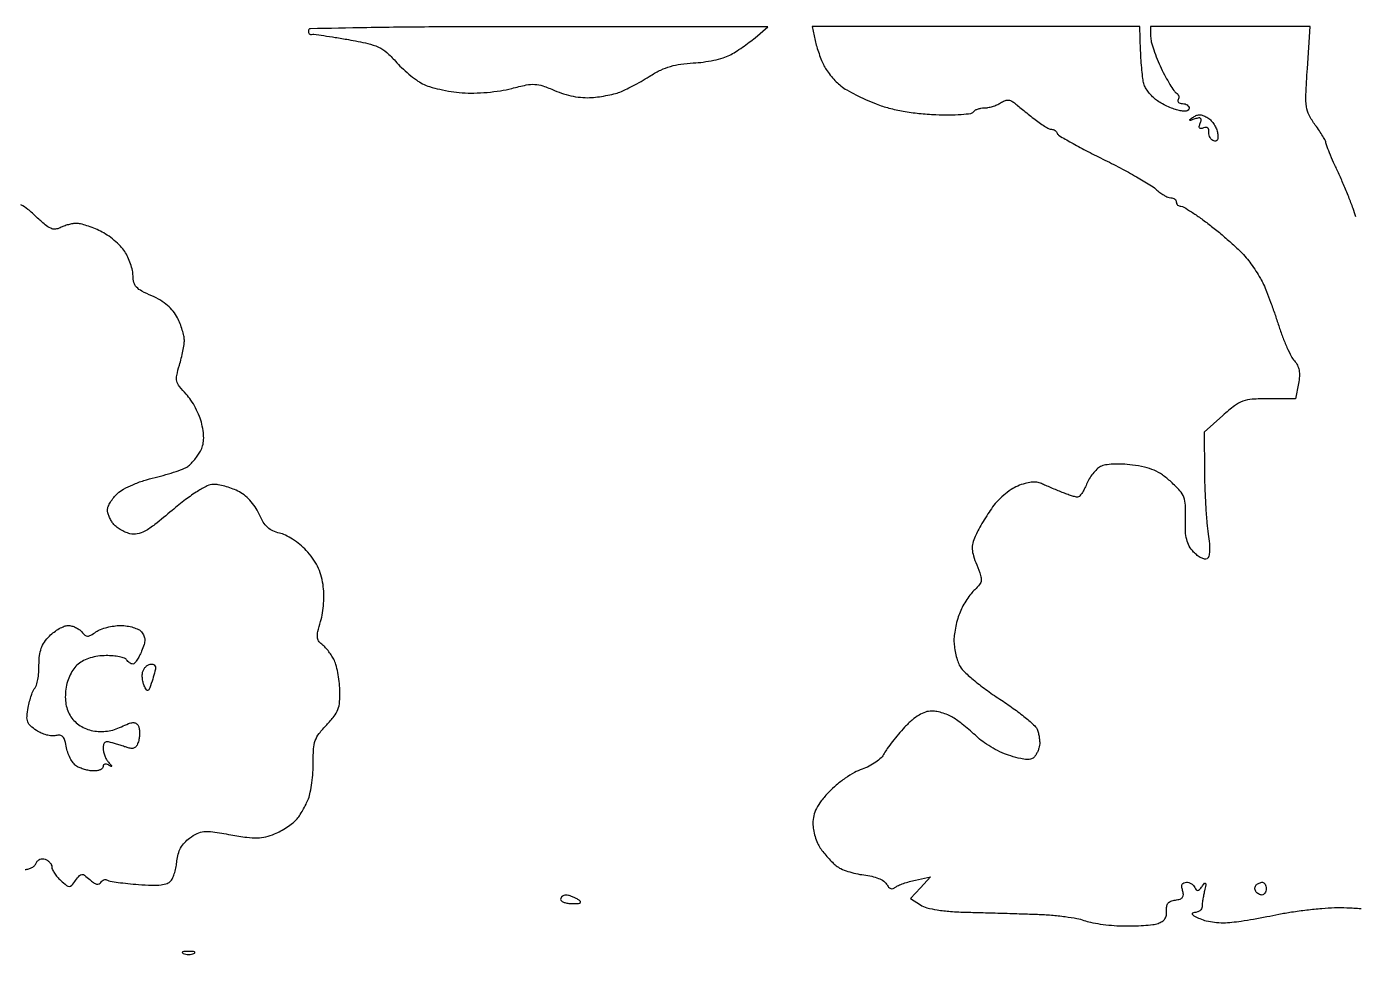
# Model space of a CAD drawing. Extents: x 0 to 102, y 0 to 135.
# Drawn here: x 24.8 to 51.09, y 117.01 to 135.36 of the extents above; entities that cross this region are included whole.
import ezdxf

# ---------------------------------------------------------------- set-up
doc = ezdxf.new("R2010")
doc.units = 0
doc.header["$MEASUREMENT"] = 0

msp = doc.modelspace()

# ---------------------------------------------------------------- linework, layer by layer
for points in [[(34.91865, 135.356958, 0.001248), (32.933394, 135.35333, 0.003403), (31.528602, 135.337696, 0.000642), (30.411394, 135.316223, 0.408221), (30.3714, 135.2754, 0.075998), (30.376171, 135.244193, 0.10916), (30.390038, 135.220021, 0.13039), (30.4107, 135.206686, 0.136881), (30.43485, 135.205677, -0.090203), (30.480788, 135.207993, -0.002616), (30.674842, 135.181682, -0.005195), (30.903546, 135.147026, -0.003546), (31.162743, 135.103102, -0.011256), (31.547283, 135.026164, -0.052383), (31.761424, 134.954092, -0.072728), (31.921033, 134.850766, -0.034853), (32.093343, 134.677069, 0.023726), (32.215139, 134.548707, 0.017507), (32.361236, 134.418177, 0.017775), (32.508349, 134.304324, 0.037396), (32.631567, 134.229062, 0.045273), (32.771072, 134.172842, 0.017446), (32.973123, 134.119586, 0.017106), (33.197578, 134.07674, 0.02022), (33.412263, 134.052165, 0.023294), (33.64858, 134.045793, 0.016932), (33.911268, 134.059855, 0.017014), (34.170272, 134.091445, 0.024858), (34.395209, 134.138237, -0.013479), (34.684027, 134.205207, -0.062629), (34.854358, 134.218142, -0.071313), (35.012024, 134.187545, -0.020604), (35.243422, 134.096389, 0.029516), (35.423144, 134.029262, 0.027678), (35.613396, 133.982078, 0.02841), (35.801957, 133.957244, 0.036694), (35.97651, 133.957105, 0.017845), (36.130768, 133.973869, 0.013815), (36.297321, 134.002727, 0.01403), (36.451428, 134.038364, 0.032365), (36.564237, 134.075749, 0.020632), (36.676487, 134.126685, 0.007569), (36.830823, 134.207501, 0.007488), (36.996999, 134.300997, 0.008908), (37.150841, 134.394322, -0.030635), (37.34433, 134.50049, -0.038188), (37.535866, 134.573516, -0.036497), (37.743263, 134.618797, -0.024489), (37.984981, 134.641348, 0.022223), (38.185486, 134.659138, 0.019071), (38.394242, 134.695203, 0.0195), (38.581423, 134.742641, 0.050951), (38.709678, 134.795213, 0.018417), (38.823109, 134.861318, 0.009576), (38.959821, 134.951601, 0.009509), (39.096825, 135.049784, 0.014297), (39.2121, 135.141003), (39.4659, 135.353915)], [(48.171573, 133.553603, -0.062488), (48.235778, 133.498311, -0.041776), (48.294657, 133.421104, -0.041775), (48.339885, 133.335181, -0.062476), (48.362996, 133.253655, -0.034586), (48.369782, 133.171379, -0.11918), (48.35797, 133.119553, -0.221764), (48.329177, 133.0966, -0.144899), (48.286024, 133.098814, -0.104547), (48.246198, 133.123088, -0.075587), (48.214057, 133.164146, -0.071764), (48.19425, 133.215209, -0.076895), (48.190335, 133.268565, 0.077049), (48.186582, 133.319491, 0.166047), (48.166068, 133.352472, 0.176343), (48.130706, 133.364829, 0.0886), (48.083626, 133.35579, -0.060225), (48.033547, 133.343211, -0.27816), (48.007358, 133.354806, -0.209625), (48.000814, 133.387403, -0.037834), (48.01896, 133.44804, 0.04269), (48.037975, 133.513899, 0.276515), (48.026805, 133.545099, 0.224041), (47.991115, 133.554085, 0.030117), (47.914169, 133.534079, -0.003926), (47.825007, 133.505838, -0.30486), (47.811455, 133.509926, -0.429572), (47.812911, 133.521472, -0.004858), (47.883102, 133.572026, -0.07076), (47.950718, 133.606643, -0.099242), (48.017756, 133.615684, -0.087105), (48.089469, 133.598321, -0.043732)], [(25.619596, 123.516, -0.065522), (25.689513, 123.506798, -0.044433), (25.765051, 123.47918, -0.044424), (25.834542, 123.438639, -0.065384), (25.88631, 123.390655, 0.046418), (25.950394, 123.326583, 0.174885), (26.00298, 123.307609, 0.131452), (26.064841, 123.324159, 0.022054), (26.169293, 123.390655, -0.061307), (26.259837, 123.438782, -0.028697), (26.386512, 123.47918, -0.02791), (26.525952, 123.506797, -0.034945), (26.657465, 123.516, -0.036664), (26.784212, 123.506693, -0.037605), (26.907139, 123.478976, -0.040467), (27.009832, 123.438217, -0.105223), (27.071937, 123.389176, -0.069929), (27.118862, 123.313168, -0.103672), (27.134887, 123.236809, -0.075351), (27.120741, 123.14332, -0.023032), (27.072032, 123.008476, -0.021787), (27.026696, 122.911238, -0.030598), (26.977393, 122.829176, -0.031051), (26.930654, 122.769481, -0.214305), (26.897529, 122.7546, -0.100124), (26.867164, 122.760742, -0.052191), (26.833196, 122.779451, -0.048933), (26.801043, 122.806839, -0.053528), (26.7759, 122.8392, 0.176889), (26.734396, 122.871884, 0.029641), (26.634822, 122.898122, 0.029314), (26.50865, 122.915873, 0.022278), (26.369057, 122.920985, 0.033133), (26.206605, 122.908912, 0.038673), (26.05558, 122.8755, 0.041886), (25.923128, 122.822787, 0.058117), (25.816261, 122.752986, 0.061106), (25.731371, 122.662599, 0.043879), (25.659565, 122.543962, 0.041379), (25.605635, 122.406494, 0.039475), (25.574033, 122.259842, 0.032054), (25.562881, 122.099055, 0.0467), (25.575384, 121.957618, 0.050718), (25.612453, 121.83008, 0.048999), (25.674752, 121.711031, 0.057888), (25.754371, 121.615672, 0.04871), (25.858214, 121.534725, 0.047313), (25.979051, 121.473311, 0.047591), (26.109044, 121.435853, 0.040474), (26.251245, 121.420933, 0.040248), (26.394264, 121.429067, 0.039936), (26.535178, 121.460149, 0.038543), (26.671113, 121.513495, -0.016752), (26.813293, 121.576566, -0.077779), (26.900507, 121.596874, -0.151945), (26.959403, 121.583204, -0.133523), (27.00374, 121.537997, -0.083286), (27.023333, 121.48331, -0.035884), (27.03156, 121.406055, -0.034236), (27.028648, 121.320681, -0.038329), (27.01399, 121.239745, -0.048202), (26.982028, 121.152752, -0.131549), (26.939647, 121.103448, -0.153146), (26.882735, 121.08614, -0.073516), (26.806549, 121.09808, 0.000263), (26.734031, 121.120648, 0.000146), (26.645578, 121.148095, 0.000146), (26.556017, 121.175829, 0.000235), (26.4798, 121.199367, 0.044651), (26.396996, 121.217001, 0.176024), (26.347015, 121.205409, 0.194888), (26.319186, 121.165546, 0.056189), (26.3106, 121.089387, 0.05472), (26.31833, 121.018965, 0.036803), (26.341664, 120.941403, 0.036989), (26.375841, 120.868759, 0.058688), (26.41635, 120.813309, -0.004358), (26.473449, 120.750707, -0.184745), (26.4798, 120.734105, -0.561535), (26.471737, 120.729189, -0.009535), (26.41635, 120.759082, 0.065956), (26.375868, 120.775356, 0.132257), (26.341664, 120.77493, 0.182297), (26.319205, 120.758344, 0.144512), (26.3106, 120.729193, -0.187184), (26.297329, 120.694986, -0.089463), (26.259264, 120.665918, -0.069289), (26.202716, 120.646209, -0.049292), (26.135838, 120.6396, -0.03925), (26.057306, 120.645774, -0.02338), (25.965413, 120.664753, -0.023315), (25.87505, 120.692413, -0.03695), (25.801079, 120.725228, -0.096412), (25.735874, 120.778349, -0.043159), (25.672365, 120.869473, -0.040587), (25.61988, 120.980589, -0.043705), (25.587582, 121.096031, 0.023471), (25.553215, 121.241251, 0.111742), (25.512433, 121.315571, 0.186529), (25.455418, 121.345076, 0.091379), (25.372591, 121.338975, -0.089422), (25.295039, 121.33296, -0.039977), (25.193998, 121.351437, -0.037899), (25.087387, 121.388736, -0.041958), (24.991391, 121.440703, -0.038453), (24.873644, 121.531505, -0.123818), (24.818971, 121.613047, -0.106987), (24.805162, 121.71778, -0.024899), (24.828624, 121.894681, -0.01792), (24.856154, 122.01926, -0.019883), (24.891757, 122.13724, -0.019673), (24.929832, 122.234774, -0.089996), (24.963583, 122.28507, 0.127041), (24.99388, 122.338254, 0.023172), (25.018683, 122.449821, 0.023606), (25.035877, 122.586426, 0.019505), (25.0416, 122.733065, -0.029008), (25.052513, 122.92101, -0.057666), (25.086643, 123.065991, -0.064295), (25.149859, 123.188969, -0.045573), (25.249255, 123.308345, -0.035064), (25.340721, 123.38781, -0.033555), (25.4437, 123.455001, -0.0354), (25.542664, 123.501623, -0.092636)], [(27.268222, 122.7546, -0.155151), (27.320461, 122.73799, -0.222401), (27.344123, 122.696415, -0.08321), (27.337053, 122.614688, -0.012669), (27.292027, 122.456717, -0.007501), (27.234774, 122.28279, -0.143912), (27.202066, 122.236865, -0.441595), (27.16952, 122.242305, -0.038363), (27.124606, 122.325146, -0.047564), (27.099889, 122.398487, -0.037583), (27.086967, 122.481253, -0.038771), (27.086789, 122.560615, -0.072915), (27.100801, 122.623029, -0.071172), (27.128838, 122.673328, -0.063614), (27.170807, 122.715951, -0.066838), (27.219748, 122.744796, -0.10011)], [(49.2513, 118.44, -0.17482), (49.278202, 118.430297, -0.093122), (49.301091, 118.402723, -0.073362), (49.316581, 118.361649, -0.053595), (49.3218, 118.3131, -0.06085), (49.315872, 118.264574, -0.079459), (49.298415, 118.223477, -0.097386), (49.272555, 118.195963, -0.156819), (49.242193, 118.1862, -0.079017), (49.208409, 118.191572, -0.05339), (49.172754, 118.207585, -0.052641), (49.140701, 118.23115, -0.069632), (49.117593, 118.259, -0.081757), (49.10447, 118.290886, -0.074868), (49.101708, 118.326307, -0.077739), (49.109425, 118.359744, -0.101199), (49.1267, 118.3859, -0.055296), (49.152582, 118.406613, -0.038722), (49.185617, 118.424108, -0.039128), (49.220355, 118.436061, -0.063383)], [(35.46855, 118.184905, 0.078662), (35.428154, 118.179016, 0.091624), (35.393864, 118.160968, 0.102154), (35.37095, 118.133762, 0.124732), (35.3628, 118.1016, 0.242407), (35.379465, 118.069245, 0.069028), (35.431141, 118.042232, 0.052836), (35.506339, 118.023967, 0.03458), (35.59545, 118.018295, 0.011096), (35.713969, 118.021586, 0.155556), (35.753392, 118.036362, 0.461139), (35.754339, 118.060368, 0.043106), (35.7012, 118.1016, 0.032032), (35.644859, 118.133092, 0.025456), (35.580513, 118.159899, 0.026113), (35.518092, 118.178637, 0.056852)], [(28.0026, 117.073042, 0.017491), (27.927184, 117.070403, 0.078554), (27.884292, 117.060507, 0.447206), (27.879136, 117.046215, 0.174857), (27.89685, 117.030371, 0.057986), (27.945073, 117.017145, 0.037979), (28.0026, 117.012769, 0.037979), (28.060127, 117.017145, 0.057986), (28.10835, 117.030371, 0.174857), (28.126064, 117.046215, 0.447206), (28.120908, 117.060507, 0.078554), (28.078016, 117.070403, 0.017491)]]:
    msp.add_lwpolyline(points, format="xyb", close=True)
for points in [[(51.098974, 131.5953, 0.017014), (51.044127, 131.761789, 0.006427), (50.956615, 131.990731, 0.006357), (50.85496, 132.237557, 0.007706), (50.753161, 132.466249, -0.004291), (50.658541, 132.674964, -0.006192), (50.578745, 132.861268, -0.003434), (50.514578, 133.019428, -0.094921), (50.5062, 133.063162, 0.125699), (50.496304, 133.101906, 0.010463), (50.444248, 133.192592, 0.013439), (50.376078, 133.299204, 0.009964), (50.295299, 133.413388, -0.040521), (50.175374, 133.606971, -0.083784), (50.121853, 133.776115, -0.045703), (50.110574, 134.011204, -0.005509), (50.138816, 134.529624), (50.193234, 135.36), (48.615417, 135.36), (47.0376, 135.36), (47.0376, 135.164333, 0.063932), (47.050841, 135.0612, 0.016294), (47.098804, 134.899274, 0.016337), (47.166199, 134.716477, 0.015897), (47.245953, 134.536771, 0.010832), (47.332257, 134.367351, 0.013892), (47.419284, 134.215564, 0.011753), (47.497827, 134.09353, 0.105852), (47.543433, 134.049792, -0.087105), (47.573773, 134.022785, -0.094316), (47.592081, 133.987755, -0.100172), (47.595614, 133.950225, -0.112407), (47.583887, 133.915954, 0.153598), (47.576302, 133.886092, 0.191518), (47.588255, 133.860334, 0.129571), (47.620114, 133.842924, 0.06068), (47.667107, 133.8372, -0.069377), (47.717517, 133.830172, -0.085453), (47.760256, 133.809655, -0.100013), (47.788833, 133.779187, -0.139398), (47.799, 133.743429, -0.222946), (47.782692, 133.708673, -0.131911), (47.740253, 133.689155, -0.074236), (47.670586, 133.687724, -0.029571), (47.576451, 133.705514, -0.031062), (47.476735, 133.737236, -0.017684), (47.360425, 133.787164, -0.017609), (47.246443, 133.845934, -0.027719), (47.153562, 133.905035, -0.041693), (47.073219, 133.97346, -0.032135), (46.997472, 134.060216, -0.032979), (46.936905, 134.15115, -0.064148), (46.903518, 134.231569, -0.033863), (46.883406, 134.331973, -0.008313), (46.864343, 134.499397, -0.008475), (46.848912, 134.692379, -0.008376), (46.839956, 134.886532), (46.8261, 135.358626), (43.583428, 135.359313), (40.340756, 135.36), (40.399967, 135.08505, 0.018738), (40.430979, 134.963386, 0.012043), (40.475572, 134.82472, 0.012104), (40.525846, 134.690926, 0.022155), (40.574199, 134.58492, 0.036433), (40.634092, 134.486144, 0.020402), (40.720119, 134.375003, 0.020267), (40.816708, 134.26923, 0.030938), (40.909431, 134.186521, 0.036202), (41.026482, 134.107444, 0.012547), (41.205788, 134.010261, 0.012389), (41.409369, 133.912719, 0.014089), (41.609071, 133.829729, 0.02694), (41.860188, 133.748788, 0.02025), (42.143665, 133.686155, 0.018845), (42.453591, 133.642709, 0.015844), (42.784405, 133.619547, 0.010953), (43.054647, 133.615138, 0.016427), (43.29038, 133.624205, 0.011354), (43.481702, 133.642243, 0.229011), (43.529648, 133.672769, -0.116781), (43.560328, 133.703407, -0.049091), (43.613066, 133.72915, -0.044989), (43.677428, 133.746691, -0.044069), (43.744341, 133.7526, 0.047128), (43.819043, 133.759657, 0.026762), (43.907281, 133.781427, 0.026514), (43.994597, 133.813142, 0.039226), (44.066832, 133.850733, -0.041029), (44.148493, 133.892857, -0.0977), (44.215139, 133.906328, -0.111341), (44.276386, 133.892817, -0.063588), (44.340634, 133.852008, 0.002474), (44.402789, 133.800923, 0.00068), (44.50117, 133.7211, 0.000687), (44.612912, 133.630941, 0.000717), (44.723313, 133.542375, 0.014604), (44.831502, 133.460902, 0.018296), (44.93659, 133.392103, 0.016686), (45.027364, 133.341362, 0.119651), (45.075813, 133.3296, -0.084849), (45.110982, 133.323589, -0.06814), (45.145178, 133.306017, -0.068456), (45.173245, 133.280005, -0.08744), (45.1905, 133.249319, 0.17734), (45.227294, 133.204633, 0.004172), (45.466358, 133.06693, 0.008703), (45.754043, 132.910946, 0.005735), (46.089992, 132.741155, -0.006739), (46.436858, 132.564972, -0.008063), (46.758514, 132.389426, -0.007074), (47.024479, 132.233646, -0.051552), (47.142295, 132.144636, 0.02765), (47.219744, 132.080095, 0.028924), (47.302724, 132.025537, 0.030191), (47.379446, 131.987197, 0.101108), (47.434252, 131.976, -0.07466), (47.476644, 131.969635, -0.088576), (47.512609, 131.951149, -0.100668), (47.536652, 131.923662, -0.130232), (47.5452, 131.8914, 0.106773), (47.552172, 131.859122, 0.099449), (47.571939, 131.831651, 0.095949), (47.601477, 131.813235, 0.091807), (47.636226, 131.8068, -0.136749), (47.692697, 131.791061, -0.00806), (47.844933, 131.695671, -0.011684), (48.023931, 131.573414, -0.008314), (48.218895, 131.428489, -0.010182), (48.423183, 131.264564, -0.008864), (48.630447, 131.084856, -0.008949), (48.812171, 130.915586, -0.025871), (48.929531, 130.789921, -0.01904), (49.022437, 130.670566, -0.012478), (49.120631, 130.526543, -0.012558), (49.209376, 130.381254, -0.023455), (49.272564, 130.258782, -0.014733), (49.33197, 130.118255, -0.004819), (49.411387, 129.907809, -0.004797), (49.495115, 129.672327, -0.0054), (49.570969, 129.444368, 0.01329), (49.647756, 129.225206, 0.014367), (49.734264, 129.016131, 0.013981), (49.818345, 128.841629, 0.064739), (49.882016, 128.749801, -0.066409), (49.942243, 128.66232, -0.073507), (49.97487, 128.565031, -0.060899), (49.981338, 128.447913, -0.029751), (49.962516, 128.299283), (49.906333, 127.9998), (49.371147, 127.9998, 0.015678), (49.045453, 127.989585, 0.071505), (48.860406, 127.951018, 0.07572), (48.698814, 127.862868, 0.018838), (48.46553, 127.671029), (48.0951, 127.342258), (48.102332, 126.550079, 0.006859), (48.109987, 126.215059, 0.00592), (48.127017, 125.863494, 0.005968), (48.15004, 125.545064, 0.017179), (48.176211, 125.325188, -0.015106), (48.199873, 125.133174, -0.035054), (48.20311, 124.988171, -0.047179), (48.188509, 124.886072, -0.19774), (48.152873, 124.836863, -0.19491), (48.105887, 124.828866, -0.06204), (48.037673, 124.853021, -0.051226), (47.960983, 124.901813, -0.037965), (47.887068, 124.969967, -0.058236), (47.801118, 125.086942, -0.068824), (47.750245, 125.214345, -0.051146), (47.72697, 125.379175, -0.017687), (47.726319, 125.61986, 0.017544), (47.725647, 125.897672, 0.083234), (47.693603, 126.052891, 0.091495), (47.61406, 126.182004, 0.02359), (47.440924, 126.356388, 0.032209), (47.270143, 126.493766, 0.050521), (47.10602, 126.586017, 0.047309), (46.918979, 126.647289, 0.024436), (46.676287, 126.689738, 0.018465), (46.475039, 126.707366, 0.0252), (46.293008, 126.707377, 0.028138), (46.142665, 126.69129, 0.08232), (46.044261, 126.657899, 0.070238), (45.972292, 126.605245, 0.032453), (45.894439, 126.518951, 0.031345), (45.82304, 126.416024, 0.037794), (45.769939, 126.311033, -0.021833), (45.724029, 126.212586, -0.030651), (45.67408, 126.129503, -0.03113), (45.626716, 126.06908, -0.214118), (45.593117, 126.054, -0.065199), (45.552437, 126.059327, -0.010022), (45.473918, 126.081946, -0.011048), (45.381886, 126.11271, -0.00939), (45.286131, 126.149134, -0.002802), (45.183047, 126.191249, -0.002037), (45.068832, 126.239208, -0.002058), (44.960838, 126.285598, -0.004516), (44.87868, 126.322177, 0.075756), (44.784351, 126.348964, 0.056621), (44.676121, 126.3503, 0.046759), (44.551439, 126.325774, 0.027031), (44.407318, 126.274512, 0.051076), (44.276231, 126.203266, 0.027484), (44.130181, 126.091114, 0.027074), (43.992449, 125.959168, 0.038046), (43.885912, 125.826519, 0.009774), (43.793907, 125.686412, 0.007805), (43.700092, 125.531978, 0.007902), (43.617716, 125.386246, 0.019707), (43.563484, 125.276584, 0.045176), (43.518505, 125.145084, 0.074277), (43.507841, 125.028221, 0.060205), (43.531391, 124.896978, 0.020703), (43.595705, 124.714705, -0.012543), (43.673133, 124.506176, -0.102342), (43.685888, 124.405861, -0.152355), (43.654313, 124.326783, -0.038258), (43.557661, 124.224839, 0.042758), (43.483227, 124.144902, 0.020356), (43.401081, 124.030708, 0.020009), (43.324396, 123.903608, 0.026778), (43.265916, 123.782336, 0.027421), (43.219972, 123.652845, 0.018418), (43.181225, 123.500653, 0.018578), (43.154554, 123.350076, 0.034552), (43.146, 123.226435, 0.032001), (43.153639, 123.107208, 0.020736), (43.176949, 122.970941, 0.020853), (43.210955, 122.83919, 0.036677), (43.251359, 122.734278, 0.091074), (43.333453, 122.619911, 0.016862), (43.526856, 122.445838, 0.017317), (43.773271, 122.252813, 0.013952), (44.050584, 122.062293, -0.012541), (44.320397, 121.878045, -0.016369), (44.557063, 121.69552, -0.01399), (44.74275, 121.533424, -0.12736), (44.800403, 121.443832, -0.026678), (44.820568, 121.369553, -0.020478), (44.834862, 121.286682, -0.020877), (44.841825, 121.20786, -0.045332), (44.839139, 121.1472, -0.04303), (44.826595, 121.091328, -0.026488), (44.802844, 121.028197, -0.026465), (44.772493, 120.967805, -0.042294), (44.73976, 120.920282, -0.142319), (44.678904, 120.878617, -0.088473), (44.592624, 120.866359, -0.050598), (44.465875, 120.883765, -0.01369), (44.270055, 120.936898, -0.032426), (44.102504, 120.999422, -0.021586), (43.919242, 121.0914, -0.02176), (43.748448, 121.196547, -0.039191), (43.620006, 121.29908, 0.009574), (43.504202, 121.403319, 0.007221), (43.373166, 121.513532, 0.007306), (43.246967, 121.613564, 0.016715), (43.148326, 121.684315, 0.042693), (43.051172, 121.737826, 0.028194), (42.931874, 121.782967, 0.028373), (42.80998, 121.813915, 0.048013), (42.705202, 121.824, 0.078753), (42.582192, 121.804504, 0.056147), (42.454991, 121.746699, 0.045039), (42.319256, 121.647997, 0.024166), (42.170014, 121.504127, 0.012206), (42.047232, 121.367202, 0.011148), (41.927408, 121.220319, 0.011232), (41.826269, 121.084344, 0.035254), (41.767138, 120.987155, -0.082188), (41.703867, 120.902195, -0.03782), (41.59724, 120.814, -0.035568), (41.466251, 120.734703, -0.037064), (41.3271, 120.676009, 0.046732), (41.174728, 120.608245, 0.023101), (40.994913, 120.495998, 0.0227), (40.817675, 120.361362, 0.030739), (40.67145, 120.223357, 0.022027), (40.520601, 120.047429, 0.047848), (40.424793, 119.89767, 0.059518), (40.372098, 119.755353, 0.058998), (40.3542, 119.6042, 0.043114), (40.3648, 119.481493, 0.029096), (40.396925, 119.344615, 0.029351), (40.443892, 119.214897, 0.050424), (40.499648, 119.114474, 0.019312), (40.567718, 119.024226, 0.012799), (40.652355, 118.925841, 0.01289), (40.739614, 118.834365, 0.024354), (40.815257, 118.766053, 0.065742), (40.90643, 118.709586, 0.025365), (41.045286, 118.655329, 0.024587), (41.203728, 118.611031, 0.027812), (41.359386, 118.584655, -0.027609), (41.517756, 118.557887, -0.04027), (41.652772, 118.515656, -0.047633), (41.755256, 118.462453, -0.122244), (41.812006, 118.401961, 0.054947), (41.852542, 118.345179, 0.128202), (41.895732, 118.31651, 0.157027), (41.941479, 118.315618, 0.096571), (41.989579, 118.34094, -0.065984), (42.046792, 118.375651, -0.017422), (42.146421, 118.415296, -0.017371), (42.263986, 118.452844, -0.017051), (42.3846, 118.482399), (42.6807, 118.544335), (42.482356, 118.330156), (42.284012, 118.115976), (42.482356, 117.990194, 0.078127), (42.610317, 117.934696, 0.024709), (42.814834, 117.892412, 0.020878), (43.078514, 117.862563, 0.011808), (43.3998, 117.847337, -0.000916), (43.724228, 117.839038, -0.000563), (44.106474, 117.828129, -0.000564), (44.484703, 117.816482, -0.001007), (44.7957, 117.805927, -0.011572), (45.072753, 117.789539, -0.01198), (45.345556, 117.760463, -0.011757), (45.580172, 117.724127, -0.049466), (45.717152, 117.685327, 0.043974), (45.845816, 117.647355, 0.014218), (46.041732, 117.613592, 0.014055), (46.262767, 117.588259, 0.015332), (46.478552, 117.576305, 0.011674), (46.690208, 117.576023, 0.012146), (46.898862, 117.585691, 0.011906), (47.078592, 117.602709, 0.050697), (47.183749, 117.626172, 0.061332), (47.266253, 117.66535, 0.101719), (47.32143, 117.718703, 0.105783), (47.349761, 117.787884, 0.070514), (47.352949, 117.873774, -0.061817), (47.354699, 117.962195, -0.136953), (47.381692, 118.023382, -0.131303), (47.437413, 118.06333, -0.05471), (47.52773, 118.086543, 0.04311), (47.620548, 118.108121, 0.154918), (47.669374, 118.143125, 0.178213), (47.68523, 118.196512, 0.060902), (47.670079, 118.277166, -0.046209), (47.654154, 118.3501, -0.137994), (47.661798, 118.400126, -0.188764), (47.691989, 118.429504, -0.09999), (47.743949, 118.44, -0.076672), (47.795153, 118.432102, -0.063706), (47.845224, 118.408936, -0.06531), (47.88664, 118.374684, -0.091225), (47.912409, 118.33425, 0.073266), (47.938277, 118.290276, 0.266392), (47.967343, 118.278932, 0.163816), (48.003089, 118.29724, 0.028319), (48.053698, 118.3554, -0.016934), (48.105988, 118.418328, -0.508444), (48.12357, 118.416614, -0.185078), (48.128592, 118.386802, -0.006548), (48.103594, 118.2708, 0.009112), (48.084949, 118.182069, 0.008422), (48.069013, 118.090364, 0.008442), (48.05758, 118.008235, 0.027636), (48.053955, 117.95355, -0.135614), (48.042179, 117.912675, -0.093807), (48.00965, 117.876846, -0.081373), (47.961422, 117.851481, -0.068963), (47.90475, 117.840929, 0.120235), (47.863905, 117.828931, 0.472468), (47.86022, 117.806522, 0.093546), (47.905762, 117.770846, 0.014142), (48.0105, 117.720295, 0.048675), (48.139266, 117.677034, 0.02871), (48.299342, 117.649649, 0.027288), (48.473358, 117.639637, 0.02845), (48.645, 117.64891, 0.009993), (48.829426, 117.67318, 0.004252), (49.075402, 117.712707, 0.004205), (49.337203, 117.759333, 0.005504), (49.5756, 117.806583, -0.013714), (49.825986, 117.85195, -0.008222), (50.1255, 117.892746, -0.00823), (50.425079, 117.923552, -0.014175), (50.6754, 117.938003, -0.017095), (50.919838, 117.936812, -0.011268), (51.200449, 117.919507, -0.011344)], [(24.769697, 118.6938, 0.068283), (24.83798, 118.703169, 0.062794), (24.903339, 118.730658, 0.0667), (24.956044, 118.77129, 0.10398), (24.987046, 118.819274, -0.098155), (25.015545, 118.864519, -0.103401), (25.058685, 118.894475, -0.101431), (25.110924, 118.904994, -0.090987), (25.165298, 118.894822, -0.064771), (25.215041, 118.86792, -0.061653), (25.257182, 118.828797, -0.066355), (25.285743, 118.783928, -0.109012), (25.2954, 118.740161, 0.113927), (25.307184, 118.689114, 0.033787), (25.347347, 118.619179, 0.031981), (25.404561, 118.544351, 0.029634), (25.472241, 118.475385, 0.013925), (25.587666, 118.376632, 0.172686), (25.641298, 118.357789, 0.214258), (25.688893, 118.379402, 0.02276), (25.766995, 118.476603, -0.024177), (25.842875, 118.57049, -0.200355), (25.891252, 118.593695, -0.179866), (25.944759, 118.5769, -0.018876), (26.047056, 118.491118, 0.032354), (26.121883, 118.431729, 0.089924), (26.182753, 118.404047, 0.152474), (26.230182, 118.406665, 0.166371), (26.265747, 118.435869, -0.078744), (26.292885, 118.467395, -0.0907), (26.327243, 118.487158, -0.100778), (26.363347, 118.492254, -0.123854), (26.395694, 118.481995, 0.097261), (26.44811, 118.462286, 0.006506), (26.607382, 118.437767, 0.009175), (26.799474, 118.414336, 0.006731), (27.013261, 118.395137, 0.011906), (27.276457, 118.381361, 0.035852), (27.455969, 118.389119, 0.054979), (27.578323, 118.417086, 0.136721), (27.653129, 118.46896, 0.074216), (27.691518, 118.532344, 0.026277), (27.727376, 118.632482, 0.025401), (27.755774, 118.748262, 0.027212), (27.771492, 118.863697, -0.049214), (27.795698, 118.997272, -0.057777), (27.844956, 119.116076, -0.057466), (27.920355, 119.220963, -0.047885), (28.022067, 119.313282, -0.045197), (28.172325, 119.405611, -0.095271), (28.3037, 119.442069, -0.056316), (28.479557, 119.436476, -0.008135), (28.834415, 119.379001, 0.010641), (29.156057, 119.328558, 0.038328), (29.363161, 119.316603, 0.054203), (29.529759, 119.337919, 0.041177), (29.704774, 119.395502, 0.025271), (29.824664, 119.45352, 0.01984), (29.948469, 119.527885, 0.020245), (30.058262, 119.606444, 0.045642), (30.132862, 119.676329, 0.033645), (30.194353, 119.755635, 0.016622), (30.261991, 119.863753, 0.016415), (30.325002, 119.981049, 0.023038), (30.37282, 120.089855, 0.043389), (30.410171, 120.219127, 0.016285), (30.440608, 120.405385, 0.01599), (30.460751, 120.611448, 0.018714), (30.466259, 120.807817, -0.018871), (30.473864, 121.07596, -0.0698), (30.508323, 121.241309, -0.078445), (30.584717, 121.380679, -0.027878), (30.733901, 121.552943, 0.026606), (30.880195, 121.721004, 0.07572), (30.956013, 121.855943, 0.07368), (30.989323, 122.009455, 0.02425), (30.993512, 122.241066, 0.02169), (30.980895, 122.411764, 0.019223), (30.953279, 122.587822, 0.019655), (30.916056, 122.744439, 0.05428), (30.873943, 122.84954, 0.02593), (30.823421, 122.933556, 0.020063), (30.760194, 123.019663, 0.020459), (30.694496, 123.095419, 0.045081), (30.63722, 123.146202, -0.088841), (30.574502, 123.212413, -0.132726), (30.549778, 123.287731, -0.072947), (30.559916, 123.39717, -0.013274), (30.613326, 123.594329, 0.03215), (30.652547, 123.764269, 0.024181), (30.67441, 123.9549, 0.02399), (30.677874, 124.148789, 0.029695), (30.66174, 124.328625, 0.035767), (30.619468, 124.517345, 0.041586), (30.552126, 124.688435, 0.041076), (30.456585, 124.847747, 0.033468), (30.330049, 125.001304, 0.032901), (30.206157, 125.116463, 0.027581), (30.060951, 125.221881, 0.028479), (29.917027, 125.303498, 0.065476), (29.799378, 125.343554, -0.058354), (29.669045, 125.385875, -0.080393), (29.566999, 125.454347, -0.068272), (29.480545, 125.560597, -0.030777), (29.396565, 125.719892, 0.039597), (29.316539, 125.865412, 0.041522), (29.215689, 125.994041, 0.043199), (29.099298, 126.099575, 0.051823), (28.973048, 126.176393, 0.02449), (28.852061, 126.226706, 0.019623), (28.7175, 126.269199, 0.020041), (28.589702, 126.29866, 0.046656), (28.491962, 126.3078, 0.117512), (28.371319, 126.279049, 0.023812), (28.178483, 126.169783, 0.021647), (27.943758, 126.006976, 0.012495), (27.675256, 125.792194, -0.007814), (27.334724, 125.514526, -0.041359), (27.134305, 125.381563, -0.080284), (26.984087, 125.327941, -0.107548), (26.839933, 125.332502, -0.041707), (26.746698, 125.364362, -0.031799), (26.650784, 125.413834, -0.032584), (26.566338, 125.472221, -0.062762), (26.508866, 125.530859, -0.037654), (26.467213, 125.595172, -0.029217), (26.431599, 125.670616, -0.029972), (26.406619, 125.745322, -0.060722), (26.397891, 125.806603, -0.108158), (26.410599, 125.870846, -0.03564), (26.455486, 125.956642, -0.033568), (26.520429, 126.047535, -0.032289), (26.59774, 126.130182, -0.065463), (26.712661, 126.212825, -0.022642), (26.897313, 126.301439, -0.021778), (27.114642, 126.382897, -0.021851), (27.33799, 126.445038, 0.011908), (27.553159, 126.50032, 0.013799), (27.755024, 126.563405, 0.012881), (27.922167, 126.625604, 0.075604), (28.0026, 126.673048, 0.035981), (28.058816, 126.72603, 0.017215), (28.123435, 126.801415, 0.016967), (28.185799, 126.885124, 0.023171), (28.235753, 126.964797, 0.060529), (28.280107, 127.071852, 0.054963), (28.299423, 127.189994, 0.045134), (28.294135, 127.329206, 0.023216), (28.263802, 127.501178, 0.039927), (28.216964, 127.652148, 0.025877), (28.140311, 127.818244, 0.026002), (28.047945, 127.973701, 0.043998), (27.953227, 128.091783, -0.022876), (27.819862, 128.244382, -0.111087), (27.77005, 128.347177, -0.10904), (27.768583, 128.462351, -0.021656), (27.819428, 128.663328, 0.012324), (27.857162, 128.801578, 0.011459), (27.889045, 128.9449, 0.011524), (27.911522, 129.073589, 0.037487), (27.918, 129.159867, 0.055472), (27.908757, 129.242925, 0.019642), (27.877847, 129.358678, 0.019215), (27.833634, 129.484208, 0.02142), (27.781311, 129.601405, 0.053227), (27.698118, 129.731456, 0.047312), (27.586303, 129.846769, 0.043293), (27.444988, 129.947594, 0.032066), (27.273711, 130.034396, -0.019519), (27.075508, 130.128674, -0.083348), (26.971525, 130.207614, -0.122406), (26.919833, 130.299691, -0.066494), (26.902243, 130.429044, 0.053551), (26.890373, 130.53714, 0.027656), (26.853835, 130.668312, 0.02714), (26.800863, 130.800463, 0.036848), (26.738234, 130.912652, 0.047248), (26.652901, 131.018771, 0.025496), (26.529854, 131.132976, 0.025166), (26.391491, 131.237472, 0.035967), (26.258385, 131.314502, 0.017672), (26.125536, 131.373411, 0.017342), (25.98803, 131.423192, 0.017515), (25.864604, 131.45837, 0.06073), (25.782332, 131.4684, 0.042262), (25.709588, 131.46224, 0.023332), (25.622379, 131.443141, 0.023112), (25.535172, 131.415353, 0.03419), (25.462007, 131.382412, -0.104243), (25.365659, 131.354324, -0.125955), (25.273142, 131.37065, -0.070974), (25.162379, 131.441173, -0.015521), (24.995005, 131.593912, 0.023956), (24.823947, 131.744807, 0.06028), (24.682899, 131.832167, 0.068905)]]:
    msp.add_lwpolyline(points, format="xyb")

doc.saveas('drawing.dxf')
